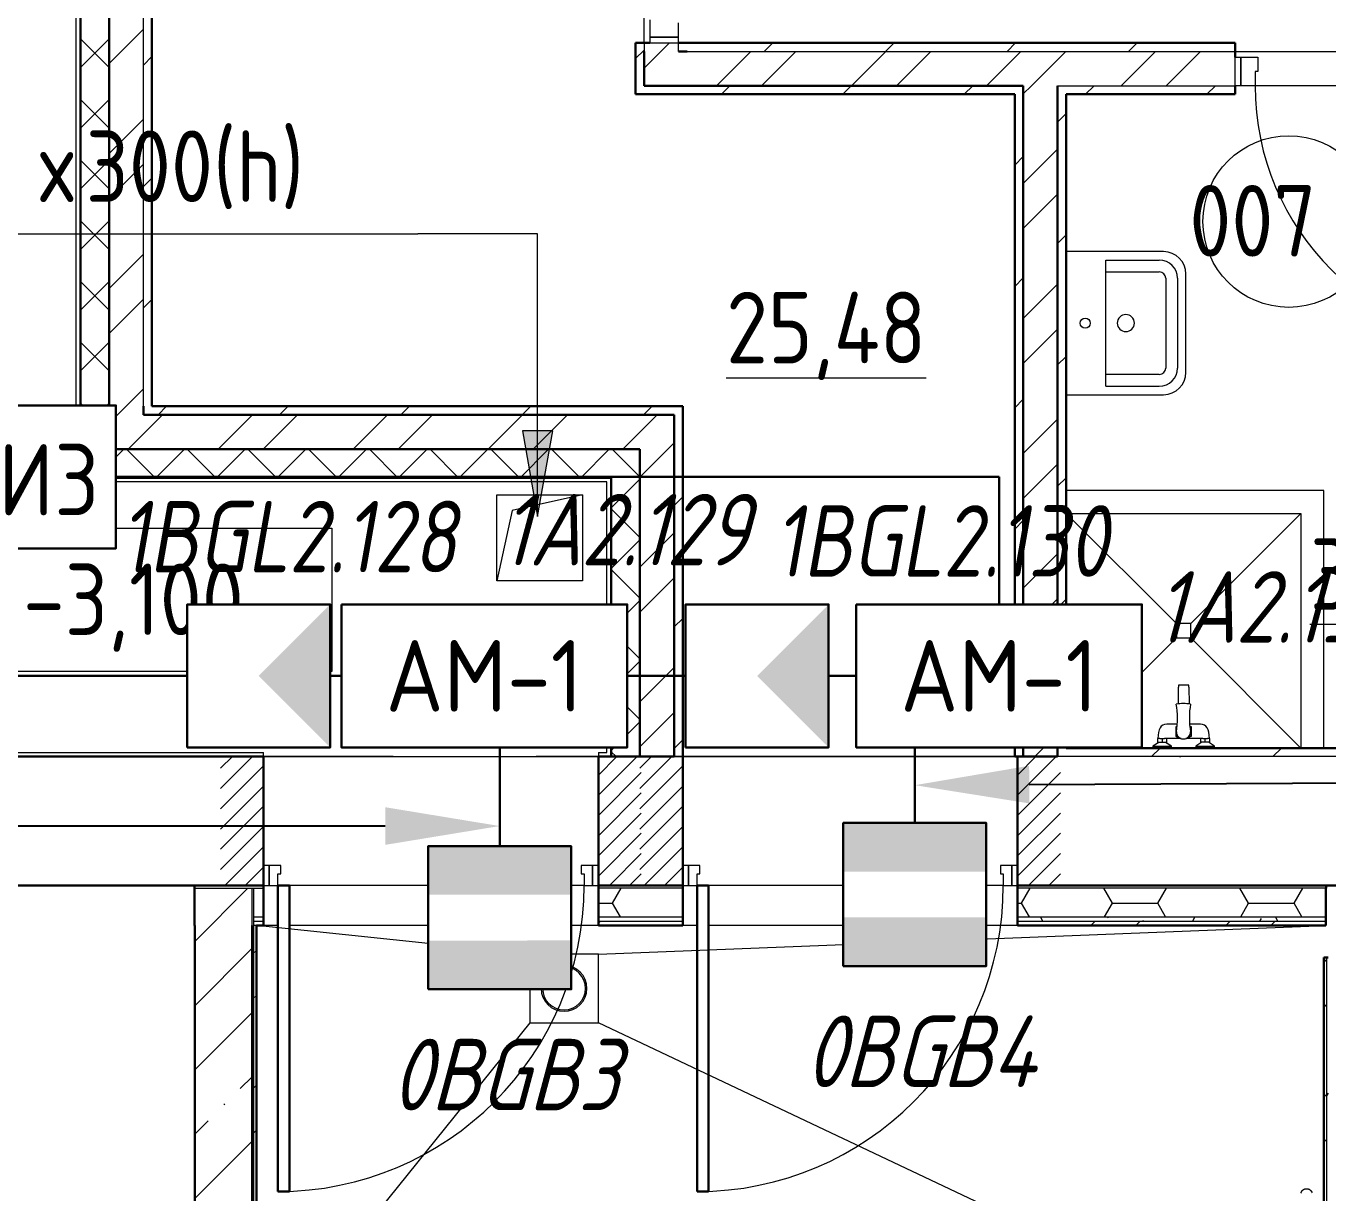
# Model space of a CAD drawing. Header units: millimetres. Extents: x -259793 to 1187961, y -549744 to 43070.
# Drawn here: x -185667 to -181117, y 13037 to 17116 of the extents above; entities that cross this region are included whole.
import ezdxf
from ezdxf import colors
from ezdxf.entities.mleader import LeaderData, LeaderLine
from ezdxf.enums import TextEntityAlignment as Align
from ezdxf.math import Vec2, Vec3

# ---------------------------------------------------------------- set-up
doc = ezdxf.new("R2010")
doc.units = ezdxf.units.MM
for name, pattern in [('ADSK_Линия сетки', [25, 20, -2.5, 0, -2.5]), ('ADSK_Сверху', [450, 300, -150]), ('ADSK_Штриховая_ш2 п1_5', [4.5, 3, -1.5]), ('штриховаяX2', [1.5, 1, -0.5])]:
    doc.linetypes.add(name, pattern=pattern)
for name, color, linetype, lineweight in [('RC-Выноски', 7, 'Continuous', 0), ('RC-Извещатели_охранные', 5, 'Continuous', 30), ('RC-Линии_связи-Адресные', 5, 'Continuous', 30), ('RC-Прочее_оборудование', 5, 'Continuous', 30), ('Аннотация', 7, 'Continuous', 18), ('Двери', 252, 'Continuous', 9), ('Линии', 7, 'Continuous', 9), ('лс', 5, 'Continuous', 30), ('Марки помещений', 252, 'Continuous', 20), ('Обобщенные модели', 252, 'Continuous', 18), ('Ограждение', 252, 'Continuous', 9), ('Оси', 252, 'Continuous', 9), ('Отметки', 7, 'Continuous', 9), ('Перекрытие', 252, 'Continuous', 18), ('Сантехника', 252, 'Continuous', 9), ('Стены внутренние', 7, 'Continuous', 18), ('Стены наружные', 7, 'Continuous', 18), ('Стены штриховка', 7, 'Continuous', 9)]:
    doc.layers.add(name, color=color, linetype=linetype, lineweight=lineweight)
doc.layers.add('RC-Позиционные_обозначения', color=7, linetype='Continuous')
doc.styles.add('GOST Common_2', font='', dxfattribs={"width": 0.9, "height": 250})
doc.styles.add('ISOCPEUR', font='isocpeur.ttf', dxfattribs={"width": 0.9, "height": 350})
doc.styles.add('RubezhCAD', font='', dxfattribs={"oblique": 10})
doc.styles.get("Standard").update_dxf_attribs({"font": ''})
doc.styles.get('GOST Common_2').set_extended_font_data('GOST type B')
doc.styles.get('RubezhCAD').set_extended_font_data('GOST type A')
doc.styles.get('Standard').set_extended_font_data('GOST type B')

# ---------------------------------------------------------------- blocks, each defined once
blk = doc.blocks.new('RC-UGO-IOM-02')
at = {"layer": 'RC-Извещатели_охранные'}
blk.add_point((0, 0), dxfattribs=at)
blk.add_attdef('PSTN', text='', height=2.5, dxfattribs=at).set_placement((0.977, 2.603), align=Align.BOTTOM_LEFT)
blk.add_wipeout([(2.5, -2.5), (2.5, 2.5), (-2.5, 2.5), (-2.5, -2.5)]).dxf.layer = 'RC-Извещатели_охранные'
blk.add_wipeout([(-2.5, -2.5), (-2.5, 2.5), (2.5, 2.5), (2.5, -2.5)]).dxf.layer = 'RC-Извещатели_охранные'
h = blk.add_hatch(color=256, dxfattribs=at)
h.dxf.hatch_style = 1
h.paths.add_polyline_path([(2.5, 0.8), (2.5, 2.506), (-2.5, 2.499), (-2.5, 0.8)])
h = blk.add_hatch(color=256, dxfattribs=at)
h.dxf.hatch_style = 1
h.paths.add_polyline_path([(2.5, -2.5), (2.5, -0.794), (-2.5, -0.801), (-2.5, -2.5)])
blk.add_lwpolyline([(-2.5, -2.5), (2.5, -2.5), (2.5, 2.5), (-2.5, 2.5)], close=True, dxfattribs=at)
blk = doc.blocks.new('RC-UGO-AM-01')
at = {"layer": 'RC-Прочее_оборудование'}
blk.add_point((0, 0), dxfattribs=at)
blk.add_attdef('PSTN', text='', height=2.5, dxfattribs=at).set_placement((2.323, 2.403), align=Align.BOTTOM_LEFT)
blk.add_wipeout([(4.993, 2.499), (4.993, -2.499), (-4.993, -2.499), (-4.987, 2.499)]).dxf.layer = 'RC-Прочее_оборудование'
blk.add_wipeout([(-4.993, -2.499), (-4.993, 2.499), (4.993, 2.499), (4.993, -2.499)]).dxf.layer = 'RC-Прочее_оборудование'
blk.add_lwpolyline([(-4.993, 2.499), (4.993, 2.499), (4.993, -2.499), (-4.993, -2.499), (-4.993, 2.499)], close=True, dxfattribs=at)
blk.add_lwpolyline([(-4.993, 2.499), (-4.987, 2.499)], dxfattribs=at)
blk.add_lwpolyline([(-4.993, 2.499), (-4.987, 2.499)], dxfattribs=at)
at = {"layer": 'RC-Прочее_оборудование', "ltscale": 100, "style": 'ISOCPEUR', "width": 0.9}
blk.add_text('АМ-1', height=2.5, dxfattribs=at).set_placement((0, 0), align=Align.MIDDLE)
blk = doc.blocks.new('RC-UGO-IOPPA-01')
at = {"layer": 'RC-Извещатели_охранные'}
blk.add_attdef('PSTN', text='', height=2.5, dxfattribs=at).set_placement((0.977, 2.603), align=Align.BOTTOM_LEFT)
blk.add_wipeout([(2.5, -2.5), (2.5, 2.5), (-2.5, 2.5), (-2.5, -2.5)]).dxf.layer = 'RC-Извещатели_охранные'
blk.add_wipeout([(-2.5, -2.5), (-2.5, 2.5), (2.5, 2.5), (2.5, -2.5)]).dxf.layer = 'RC-Извещатели_охранные'
h = blk.add_hatch(color=256, dxfattribs=at)
h.dxf.hatch_style = 1
h.paths.add_polyline_path([(2.5, -2.5), (2.5, 2.5), (0, 0)])
blk.add_lwpolyline([(-2.5, -2.5), (2.5, -2.5), (2.5, 2.5), (-2.5, 2.5)], close=True, dxfattribs=at)
blk = doc.blocks.new('RC-UGO-IZ-01')
at = {"layer": 'RC-Прочее_оборудование'}
blk.add_point((2.5, 0), dxfattribs=at)
blk.add_attdef('PSTN', text='', height=2.5, dxfattribs=at).set_placement((5.664, 2.581), align=Align.BOTTOM_CENTER)
blk.add_wipeout([(2.493, -2.499), (-2.493, -2.499), (-2.493, 2.499), (2.493, 2.499)]).dxf.layer = 'RC-Прочее_оборудование'
blk.add_wipeout([(-2.493, -2.499), (-2.493, 2.499), (2.493, 2.499), (2.493, -2.499)]).dxf.layer = 'RC-Прочее_оборудование'
blk.add_lwpolyline([(-2.493, 2.499), (2.493, 2.499), (2.493, -2.499), (-2.493, -2.499), (-2.493, 2.499)], close=True, dxfattribs=at)
blk.add_lwpolyline([(-2.493, 2.499), (-2.487, 2.499)], dxfattribs=at)
blk.add_lwpolyline([(-2.493, 2.499), (-2.487, 2.499)], dxfattribs=at)
at = {"layer": 'RC-Прочее_оборудование', "ltscale": 100, "style": 'ISOCPEUR', "width": 0.9}
blk.add_text('ИЗ', height=2.5, dxfattribs=at).set_placement((0.145, -0.085), align=Align.MIDDLE)
blk = doc.blocks.new('подвал')
at = {"layer": 'Аннотация', "lineweight": 20, "true_color": 0x636466}
blk.add_hatch(color=251, dxfattribs=at).paths.add_polyline_path([(-183879.6, 15401.1), (-183826.7, 15701.1), (-183932.5, 15701.1)])
at = {"layer": 'Двери', "lineweight": 18, "true_color": 0x636466}
h = blk.add_hatch(dxfattribs=at)
h.set_pattern_fill('FP_1', color=251, angle=180, style=0, pattern_type=2)
h.set_pattern_definition([(225, (-184251.95, 14336.906), (35.3553, -35.3553), [])])
h.paths.add_polyline_path([(-183517, 14111.9), (-183517, 14561.9), (-183667, 14561.9), (-183667, 14111.9)])
h.paths.add_polyline_path([(-184987, 14111.9), (-184837, 14111.9), (-184837, 14561.9), (-184987, 14561.9)])
h = blk.add_hatch(dxfattribs=at)
h.set_pattern_fill('FP_1', color=251, angle=180, style=0, pattern_type=2)
h.set_pattern_definition([(225, (-182786.95, 14336.906), (35.3553, -35.3553), [])])
h.paths.add_polyline_path([(-182052, 14111.9), (-182052, 14561.9), (-182202, 14561.9), (-182202, 14111.9), (-182065.7, 14111.9)])
h.paths.add_polyline_path([(-183522, 14111.9), (-183372, 14111.9), (-183372, 14561.9), (-183522, 14561.9)])
at = {"color": 251, "lineweight": 18, "true_color": 0x636466}
for p, q in [((-184022, 15176.9), (-184022, 15476.9)), ((-184022, 15476.9), (-183722, 15476.9)), ((-183722, 15476.9), (-183968, 15422.3)), ((-183722, 15476.9), (-183722, 15176.9)), ((-183968, 15422.3), (-184022, 15176.9)), ((-183722, 15176.9), (-184022, 15176.9))]:
    blk.add_line(p, q, dxfattribs=at)
at = {"layer": 'Аннотация', "color": 251, "lineweight": 20, "true_color": 0x636466}
for p, q in [((-188298.4, 16388.8), (-184298.4, 16388.8)), ((-183879.6, 16388.8), (-184298.4, 16388.8)), ((-183879.6, 15401.1), (-183879.6, 16388.8)), ((-183826.7, 15701.1), (-183932.5, 15701.1)), ((-183932.5, 15701.1), (-183879.6, 15401.1)), ((-183879.6, 15401.1), (-183826.7, 15701.1)), ((-185898, 15360), (-184598, 15360)), ((-184598, 15360), (-184598, 14860)), ((-184598, 14860), (-185898, 14860))]:
    blk.add_line(p, q, dxfattribs=at)
at = {"layer": 'Двери', "color": 251, "true_color": 0x636466}
for p, q in [((-183487, 17136.9), (-183487, 17076.9)), ((-183387, 17076.9), (-183387, 17126.9)), ((-183487, 17076.9), (-183387, 17076.9)), ((-183487, 17076.9), (-183487, 17056.9)), ((-183387, 17076.9), (-183487, 17076.9)), ((-183387, 17056.9), (-183387, 17076.9)), ((-183487, 17056.9), (-183387, 17056.9)), ((-181442, 17006.9), (-181422, 17006.9)), ((-181442, 16906.9), (-181442, 17006.9)), ((-181422, 16906.9), (-181422, 17006.9)), ((-181422, 17006.9), (-181362, 17006.9)), ((-181422, 17006.9), (-181422, 16906.9)), ((-181362, 17006.9), (-181362, 16956.9)), ((-181372, 16956.9), (-181372, 16906.9)), ((-181362, 16956.9), (-181372, 16956.9)), ((-181422, 16906.9), (-181442, 16906.9)), ((-181372, 16906.9), (-181422, 16906.9)), ((-184817, 14181.9), (-184837, 14181.9)), ((-184837, 14181.9), (-184837, 14111.9)), ((-184817, 14181.9), (-184817, 14111.9)), ((-184777, 14181.9), (-184817, 14181.9)), ((-184817, 14111.9), (-184817, 14181.9)), ((-184787, 14111.9), (-184787, 14151.9)), ((-184787, 14151.9), (-184777, 14151.9)), ((-184777, 14151.9), (-184777, 14181.9)), ((-183687, 14181.9), (-183727, 14181.9)), ((-183727, 14181.9), (-183727, 14151.9)), ((-183727, 14151.9), (-183717, 14151.9)), ((-183717, 14151.9), (-183717, 14111.9)), ((-183687, 14111.9), (-183687, 14181.9)), ((-183687, 14181.9), (-183687, 14111.9)), ((-183667, 14181.9), (-183687, 14181.9)), ((-183667, 14111.9), (-183667, 14181.9)), ((-183352, 14181.9), (-183372, 14181.9)), ((-183372, 14181.9), (-183372, 14111.9)), ((-183352, 14181.9), (-183352, 14111.9)), ((-183312, 14181.9), (-183352, 14181.9)), ((-183352, 14111.9), (-183352, 14181.9)), ((-183322, 14111.9), (-183322, 14151.9)), ((-183322, 14151.9), (-183312, 14151.9)), ((-183312, 14151.9), (-183312, 14181.9)), ((-182222, 14181.9), (-182262, 14181.9)), ((-182262, 14181.9), (-182262, 14151.9)), ((-182262, 14151.9), (-182252, 14151.9)), ((-182252, 14151.9), (-182252, 14111.9)), ((-182222, 14111.9), (-182222, 14181.9)), ((-182222, 14181.9), (-182222, 14111.9)), ((-182202, 14181.9), (-182222, 14181.9)), ((-182202, 14111.9), (-182202, 14181.9)), ((-184837, 14111.9), (-184817, 14111.9)), ((-184817, 14111.9), (-184787, 14111.9)), ((-183717, 14111.9), (-183687, 14111.9)), ((-183687, 14111.9), (-183667, 14111.9)), ((-183372, 14111.9), (-183352, 14111.9)), ((-183352, 14111.9), (-183322, 14111.9)), ((-182252, 14111.9), (-182222, 14111.9)), ((-182222, 14111.9), (-182202, 14111.9))]:
    blk.add_line(p, q, dxfattribs=at)
at = {"layer": 'Двери', "color": 251, "linetype": 'ADSK_Штриховая_ш2 п1_5', "true_color": 0x636466}
for p, q in [((-184837, 14561.9), (-184987, 14561.9)), ((-184837, 14111.9), (-184837, 14561.9)), ((-183517, 14561.9), (-183667, 14561.9)), ((-183667, 14561.9), (-183667, 14111.9)), ((-183372, 14561.9), (-183522, 14561.9)), ((-183372, 14111.9), (-183372, 14561.9)), ((-182052, 14561.9), (-182202, 14561.9)), ((-182202, 14561.9), (-182202, 14111.9)), ((-184987, 14111.9), (-184837, 14111.9)), ((-183667, 14111.9), (-183517, 14111.9)), ((-183522, 14111.9), (-183372, 14111.9)), ((-182202, 14111.9), (-182052, 14111.9))]:
    blk.add_line(p, q, dxfattribs=at)
at = {"layer": 'Двери', "color": 251, "lineweight": 30, "true_color": 0x636466}
for p, q in [((-184747, 14111.9), (-184787, 14111.9)), ((-184787, 14111.9), (-184787, 13041.9)), ((-184747, 13041.9), (-184747, 14111.9)), ((-183282, 14111.9), (-183322, 14111.9)), ((-183322, 14111.9), (-183322, 13041.9)), ((-183282, 13041.9), (-183282, 14111.9)), ((-184787, 13041.9), (-184747, 13041.9)), ((-183322, 13041.9), (-183282, 13041.9))]:
    blk.add_line(p, q, dxfattribs=at)
at = {"layer": 'Двери', "color": 251, "true_color": 0x636466}
for centre, radius, start, end in [((-180462, 16906.9), 910, 180, 270), ((-184787, 14111.9), 1070, 270, 0), ((-183322, 14111.9), 1070, 270, 0)]:
    blk.add_arc(centre, radius, start, end, dxfattribs=at)
at = {"layer": 'Линии', "color": 251, "linetype": 'ADSK_Сверху', "ltscale": 100, "true_color": 0x636466}
for p, q in [((-183907, 13871.9), (-184862, 13971.9)), ((-183667, 13871.9), (-181124.5, 13971.9)), ((-183907, 13631.9), (-184862, 12446.9)), ((-181132, 12431.9), (-183667, 13631.9))]:
    blk.add_line(p, q, dxfattribs=at)
at = {"layer": 'Марки помещений', "color": 251, "true_color": 0x636466}
blk.add_circle((-181254.2, 16432.2), 300, dxfattribs=at)
at = {"layer": 'Обобщенные модели', "color": 251, "true_color": 0x636466}
for p, q in [((-181692, 16326.9), (-182032, 16326.9)), ((-181894, 16297.5), (-181706.8, 16297.5)), ((-181894, 15856.3), (-181894, 16297.5)), ((-181894, 16256.2), (-181706.8, 16256.2)), ((-181614, 16077), (-181614, 16248.9)), ((-181684.5, 16233.9), (-181684.5, 15919.9)), ((-181643.2, 16233.9), (-181643.2, 15919.9)), ((-181614, 15904.9), (-181614, 16077)), ((-181706.8, 15897.6), (-181894, 15897.6)), ((-181894, 15856.3), (-181706.8, 15856.3)), ((-182032, 15826.9), (-181692, 15826.9)), ((-181132, 15491.9), (-182032, 15491.9)), ((-181132, 14591.9), (-181132, 15491.9)), ((-182032, 15411.9), (-181212, 15411.9)), ((-181647, 15026.9), (-182032, 15411.9)), ((-181212, 15411.9), (-181597, 15026.9)), ((-181212, 15411.9), (-181212, 14591.9)), ((-181647, 15026.9), (-181647, 14976.9)), ((-181597, 15026.9), (-181647, 15026.9)), ((-181597, 14976.9), (-181597, 15026.9)), ((-182032, 14591.9), (-181647, 14976.9)), ((-181647, 14976.9), (-181597, 14976.9)), ((-181212, 14591.9), (-181597, 14976.9))]:
    blk.add_line(p, q, dxfattribs=at)
blk.add_circle((-181965.7, 16076.9), 17.5, dxfattribs=at)
for centre, radius, start, end in [((-181706.8, 16233.9), 63.6, 0, 90), ((-181692, 16248.9), 78, 0, 90), ((-181706.8, 16233.9), 22.3, 0, 90), ((-181823.8, 16077.3), 30, 90, 270), ((-181823.8, 16077.3), 30, 270, 90), ((-181706.8, 15919.9), 63.6, 270, 0), ((-181706.8, 15919.9), 22.3, 270, 0), ((-181692, 15904.9), 78, 270, 0)]:
    blk.add_arc(centre, radius, start, end, dxfattribs=at)
at = {"layer": 'Обобщенные модели', "color": 251, "lineweight": 9, "true_color": 0x636466}
for centre, radius, start, end in [((-181622, 14561.4), 186, 82.463, 97.8489), ((-181919.6, 14696.4), 276.6, 350.0387, 10.2731), ((-181325.2, 14698), 276.6, 170.0387, 190.2731), ((-181622.3, 14648.6), 24.9, 180.1559, 0.1559)]:
    blk.add_arc(centre, radius, start, end, dxfattribs=at)
for points in [[(-181647.2, 14648.5), (-181647.2, 14646.5), (-181646.9, 14644.6), (-181646.5, 14642.7)], [(-181598, 14642.8), (-181597.6, 14644.7), (-181597.4, 14646.7), (-181597.4, 14648.6)]]:
    blk.add_open_spline(points, degree=3, dxfattribs=at)
for points, knots in [([(-181645.8, 14640.6), (-181645.8, 14640.4), (-181645.5, 14639.7), (-181645.1, 14638.6), (-181644.7, 14637.8), (-181644.5, 14637.4)], [0.19772091, 0.19772091, 0.19772091, 0.19772091, 0.21428571, 0.25, 0.28571429, 0.28571429, 0.28571429, 0.28571429]), ([(-181643, 14634.8), (-181642.8, 14634.5), (-181642.4, 14633.9), (-181642, 14633.4), (-181641.8, 14633.1)], [0.36280917, 0.36280917, 0.36280917, 0.36280917, 0.39285714, 0.4175864, 0.4175864, 0.4175864, 0.4175864]), ([(-181639, 14630.1), (-181638.9, 14630.1), (-181638.5, 14629.7), (-181637.9, 14629.2), (-181637.2, 14628.6), (-181636.6, 14628.2), (-181636.1, 14627.9), (-181635.8, 14627.7)], [0.5266216, 0.5266216, 0.5266216, 0.5266216, 0.5357143, 0.5714286, 0.5892857, 0.6071429, 0.634202, 0.634202, 0.634202, 0.634202]), ([(-181633.2, 14626.2), (-181633, 14626.1), (-181632.6, 14625.9), (-181631.8, 14625.5), (-181630.9, 14625.2), (-181630.3, 14625), (-181630, 14624.9)], [0.71428571, 0.71428571, 0.71428571, 0.71428571, 0.73214286, 0.75, 0.78571429, 0.8032683, 0.8032683, 0.8032683, 0.8032683]), ([(-181628, 14624.3), (-181627.5, 14624.2), (-181626.6, 14624), (-181624.7, 14623.8), (-181623.2, 14623.7), (-181622.2, 14623.7)], [0.8571429, 0.8571429, 0.8571429, 0.8571429, 0.8928571, 0.9285714, 1, 1, 1, 1]), ([(-181622.2, 14623.7), (-181621.2, 14623.7), (-181619.7, 14623.8), (-181617.8, 14624.1), (-181616.9, 14624.3), (-181616.4, 14624.4)], [0, 0, 0, 0, 0.0714286, 0.1071429, 0.1428571, 0.1428571, 0.1428571, 0.1428571]), ([(-181614.4, 14625), (-181614.2, 14625), (-181613.5, 14625.3), (-181612.6, 14625.6), (-181611.8, 14626), (-181611.4, 14626.2), (-181611.2, 14626.3)], [0.1967317, 0.1967317, 0.1967317, 0.1967317, 0.21428571, 0.25, 0.26785714, 0.28571429, 0.28571429, 0.28571429, 0.28571429]), ([(-181608.6, 14627.8), (-181608.3, 14627.9), (-181607.8, 14628.3), (-181607.2, 14628.7), (-181606.7, 14629.1), (-181606.2, 14629.6), (-181605.8, 14629.9), (-181605.5, 14630.1), (-181605.4, 14630.2)], [0.365798, 0.365798, 0.365798, 0.365798, 0.3928571, 0.4107143, 0.4285714, 0.4464286, 0.4642857, 0.4733784, 0.4733784, 0.4733784, 0.4733784]), ([(-181602.9, 14632.9), (-181602.6, 14633.2), (-181602.1, 14633.9), (-181601.7, 14634.6), (-181601.4, 14634.9)], [0.57142857, 0.57142857, 0.57142857, 0.57142857, 0.60714286, 0.63719083, 0.63719083, 0.63719083, 0.63719083]), ([(-181600, 14637.5), (-181599.8, 14637.9), (-181599.4, 14638.8), (-181598.9, 14639.8), (-181598.7, 14640.5), (-181598.6, 14640.7)], [0.71428571, 0.71428571, 0.71428571, 0.71428571, 0.75, 0.78571429, 0.80227909, 0.80227909, 0.80227909, 0.80227909])]:
    blk.add_open_spline(points, degree=3, knots=knots, dxfattribs=at)
at = {"layer": 'Ограждение', "color": 251, "true_color": 0x636466, "flags": 128}
for points in [[(-181211.6, 13036.7), (-181211.4, 13037.4), (-181211.2, 13038.2), (-181210.9, 13039), (-181210.6, 13039.7), (-181210.3, 13040.4), (-181209.9, 13041.1), (-181209.5, 13041.8), (-181209.1, 13042.5), (-181208.7, 13043.2), (-181208.2, 13043.8), (-181207.7, 13044.5), (-181207.2, 13045.1), (-181206.7, 13045.7), (-181206.1, 13046.3), (-181205.5, 13046.8), (-181204.9, 13047.3), (-181204.3, 13047.8), (-181203.7, 13048.3), (-181203, 13048.7), (-181202.3, 13049.2), (-181201.6, 13049.5), (-181200.9, 13049.9), (-181200.2, 13050.2), (-181199.4, 13050.5), (-181198.7, 13050.8), (-181197.9, 13051.1), (-181197.2, 13051.3), (-181196.4, 13051.5), (-181195.6, 13051.6), (-181194.8, 13051.7), (-181194, 13051.8), (-181193.2, 13051.9), (-181192.4, 13051.9), (-181192.2, 13051.9)], [(-181192.2, 13051.9), (-181191.4, 13051.9), (-181190.6, 13051.8), (-181189.8, 13051.8), (-181189, 13051.7), (-181188.2, 13051.5), (-181187.4, 13051.3), (-181186.7, 13051.1), (-181185.9, 13050.9), (-181185.1, 13050.6), (-181184.4, 13050.3), (-181183.7, 13050), (-181183, 13049.6), (-181182.3, 13049.3), (-181181.6, 13048.9), (-181180.9, 13048.4), (-181180.2, 13047.9), (-181179.6, 13047.5), (-181179, 13046.9), (-181178.4, 13046.4), (-181177.8, 13045.8), (-181177.3, 13045.3), (-181176.8, 13044.6), (-181176.3, 13044), (-181175.8, 13043.4), (-181175.4, 13042.7), (-181174.9, 13042), (-181174.6, 13041.3), (-181174.2, 13040.6), (-181173.9, 13039.9), (-181173.5, 13039.2), (-181173.3, 13038.4), (-181173, 13037.6), (-181172.8, 13036.9)]]:
    blk.add_lwpolyline(points, dxfattribs=at)
at = {"layer": 'Оси', "color": 251, "linetype": 'ADSK_Линия сетки', "ltscale": 100, "true_color": 0x636466}
blk.add_line((-174384.1, 14561.9), (-244527.8, 14561.9), dxfattribs=at)
at = {"layer": 'Перекрытие', "color": 251, "true_color": 0x636466}
for p, q in [((-181442, 17026.9), (-180392, 17026.9)), ((-180512, 16906.9), (-181372, 16906.9)), ((-184837, 14561.9), (-183667, 14561.9)), ((-183372, 14561.9), (-182212, 14561.9)), ((-183907, 13871.9), (-183907, 13631.9)), ((-183667, 13871.9), (-183907, 13871.9)), ((-183667, 13631.9), (-183667, 13871.9)), ((-183907, 13631.9), (-183667, 13631.9))]:
    blk.add_line(p, q, dxfattribs=at)
at = {"layer": 'Сантехника', "color": 251, "true_color": 0x636466}
for p, q in [((-181603.1, 14812.2), (-181640.2, 14812.1)), ((-181640.2, 14812.1), (-181640.2, 14804.8)), ((-181640, 14746.2), (-181640.2, 14804.8)), ((-181603, 14804.9), (-181603.1, 14812.2)), ((-181603, 14804.9), (-181602.9, 14746.2)), ((-181644.9, 14675.3), (-181680.9, 14675.2)), ((-181648.3, 14632.6), (-181648.4, 14666.7)), ((-181648.4, 14666.7), (-181646.5, 14655.9)), ((-181562.5, 14675.5), (-181599.8, 14675.4)), ((-181595.9, 14666.8), (-181597.8, 14653.1)), ((-181595.9, 14666.8), (-181595.9, 14632.8)), ((-181708.7, 14611.9), (-181729.2, 14598.1)), ((-181711.7, 14611.8), (-181711.8, 14624.9)), ((-181696.7, 14611.9), (-181711.7, 14611.8)), ((-181704.6, 14624.9), (-181711.6, 14624.9)), ((-181704.6, 14624.9), (-181696.8, 14624.9)), ((-181696.8, 14624.9), (-181688.9, 14624.9)), ((-181696.8, 14624.9), (-181696.7, 14611.9)), ((-181681.7, 14611.9), (-181696.7, 14611.9)), ((-181639.7, 14625.1), (-181688.9, 14625)), ((-181664.1, 14598.3), (-181684.7, 14611.9)), ((-181681.8, 14624.9), (-181681.7, 14611.9)), ((-181646.4, 14642.9), (-181648.3, 14632.6)), ((-181639.7, 14625.1), (-181639.7, 14629.4)), ((-181630.1, 14625.1), (-181639.7, 14625.1)), ((-181602.6, 14625.2), (-181614.3, 14625.1)), ((-181602.6, 14630.5), (-181602.6, 14625.2)), ((-181554.6, 14625.3), (-181602.6, 14625.2)), ((-181595.9, 14632.8), (-181597.8, 14645.5)), ((-181558.7, 14612.3), (-181579.2, 14598.6)), ((-181561.7, 14612.3), (-181561.8, 14625.3)), ((-181546.7, 14612.3), (-181561.7, 14612.3)), ((-181554.6, 14625.3), (-181546.8, 14625.3)), ((-181546.8, 14625.3), (-181538.9, 14625.3)), ((-181546.7, 14612.3), (-181546.8, 14625.3)), ((-181531.7, 14612.4), (-181546.7, 14612.3)), ((-181531.6, 14625.4), (-181538.9, 14625.4)), ((-181514.2, 14598.8), (-181534.7, 14612.3)), ((-181531.8, 14625.4), (-181531.7, 14612.4)), ((-181729.2, 14598.1), (-181664.1, 14598.3)), ((-181729.2, 14598.1), (-181729.2, 14591.9)), ((-181664.1, 14592), (-181696.7, 14591.9)), ((-181664.1, 14592), (-181664.1, 14598.3)), ((-181579.2, 14598.6), (-181514.2, 14598.8)), ((-181579.2, 14598.6), (-181579.2, 14592.2)), ((-181514.2, 14592.4), (-181579.2, 14592.2)), ((-181514.2, 14592.4), (-181514.2, 14598.8)), ((-183667, 13871.9), (-183907, 13871.9)), ((-183907, 13871.9), (-183907, 13631.9)), ((-183667, 13631.9), (-183667, 13871.9)), ((-183907, 13631.9), (-183667, 13631.9))]:
    blk.add_line(p, q, dxfattribs=at)
for radius, start, end in [(80, 90, 270), (80, 270, 90), (75, 90, 270), (75, 109.9712, 115.0288), (75, 270, 90), (75, 64.9712, 70.0288), (75, 154.9712, 160.0288), (75, 19.9712, 25.0288), (75, 199.9712, 205.0288), (75, 334.9712, 340.0288), (75, 244.9712, 250.0288), (75, 289.9712, 295.0288)]:
    blk.add_arc((-183787, 13751.9), radius, start, end, dxfattribs=at)
for points in [[(-181680.9, 14675.2), (-181701.5, 14675.1), (-181711.7, 14658.4), (-181711.6, 14624.9)], [(-181648.4, 14666.7), (-181647.5, 14667.3), (-181646.5, 14667.9), (-181645.5, 14668.4)], [(-181599.2, 14668.7), (-181598.1, 14668.1), (-181597, 14667.5), (-181595.9, 14666.8)], [(-181531.6, 14625.4), (-181531.6, 14658.9), (-181542, 14675.6), (-181562.5, 14675.5)], [(-181639.7, 14628.4), (-181641.2, 14629), (-181644.2, 14630.3), (-181647, 14631.8), (-181648.3, 14632.6)], [(-181636, 14627.8), (-181637.3, 14628.3), (-181638.5, 14628.8), (-181639.7, 14629.4)], [(-181602.6, 14630.5), (-181604.7, 14629.2), (-181606.9, 14628.2), (-181609.2, 14627.4)], [(-181595.9, 14632.8), (-181596.9, 14632.1), (-181599.1, 14630.8), (-181601.4, 14629.7), (-181602.6, 14629.2)]]:
    blk.add_open_spline(points, degree=3, dxfattribs=at)
at = {"layer": 'Стены внутренние', "color": 251, "lineweight": 30, "true_color": 0x636466}
for p, q in [((-185477, 18751.9), (-185477, 15536.9)), ((-185477, 15536.9), (-183622, 15536.9)), ((-183622, 15536.9), (-183622, 14561.9)), ((-183622, 14561.9), (-183522, 14561.9))]:
    blk.add_line(p, q, dxfattribs=at)
at = {"layer": 'Стены внутренние', "color": 251, "linetype": 'Continuous', "lineweight": 9, "true_color": 0x636466}
for p, q in [((-185477, 16970.7), (-185377, 17070.7)), ((-185377, 16970.7), (-185477, 17070.7)), ((-185477, 16758.6), (-185377, 16858.6)), ((-185377, 16758.6), (-185477, 16858.6)), ((-185477, 16546.5), (-185377, 16646.5)), ((-185377, 16546.5), (-185477, 16646.5)), ((-185477, 16334.3), (-185377, 16434.3)), ((-185377, 16334.3), (-185477, 16434.3)), ((-185477, 16122.2), (-185377, 16222.2)), ((-185377, 16122.2), (-185477, 16222.2)), ((-185477, 15910.1), (-185377, 16010.1)), ((-185377, 15910.1), (-185477, 16010.1)), ((-185477, 15697.9), (-185377, 15797.9)), ((-185377, 15697.9), (-185477, 15797.9)), ((-185425.9, 15536.9), (-185325.9, 15636.9)), ((-185215.9, 15536.9), (-185315.9, 15636.9)), ((-185213.7, 15536.9), (-185113.7, 15636.9)), ((-185003.8, 15536.9), (-185103.8, 15636.9)), ((-185001.6, 15536.9), (-184901.6, 15636.9)), ((-184791.7, 15536.9), (-184891.7, 15636.9)), ((-184789.5, 15536.9), (-184689.5, 15636.9)), ((-184579.5, 15536.9), (-184679.5, 15636.9)), ((-184577.3, 15536.9), (-184477.3, 15636.9)), ((-184367.4, 15536.9), (-184467.4, 15636.9)), ((-184365.2, 15536.9), (-184265.2, 15636.9)), ((-184155.3, 15536.9), (-184255.3, 15636.9)), ((-184153.1, 15536.9), (-184053.1, 15636.9)), ((-183943.1, 15536.9), (-184043.1, 15636.9)), ((-183940.9, 15536.9), (-183840.9, 15636.9)), ((-183731, 15536.9), (-183831, 15636.9)), ((-183728.8, 15536.9), (-183628.8, 15636.9)), ((-183522, 15540), (-183618.9, 15636.9)), ((-185428.1, 15536.9), (-185477, 15585.8)), ((-183622, 15431.6), (-183522, 15531.6)), ((-183522, 15327.9), (-183622, 15427.9)), ((-183622, 15219.5), (-183522, 15319.5)), ((-183522, 15115.7), (-183622, 15215.7)), ((-183622, 15007.4), (-183522, 15107.4)), ((-183522, 14903.6), (-183622, 15003.6)), ((-183622, 14795.2), (-183522, 14895.2)), ((-183522, 14691.5), (-183622, 14791.5)), ((-183622, 14583.1), (-183522, 14683.1)), ((-183604.5, 14561.9), (-183622, 14579.3))]:
    blk.add_line(p, q, dxfattribs=at)
at = {"layer": 'Стены наружные', "color": 251, "lineweight": 30, "true_color": 0x636466}
for p, q in [((-185227, 15786.9), (-185227, 20491.9)), ((-185377, 20086.9), (-185377, 15636.9)), ((-183537, 17056.9), (-183537, 16876.9)), ((-183487, 17056.9), (-183537, 17056.9)), ((-183507, 17026.9), (-183507, 16906.9)), ((-181442, 17056.9), (-183387, 17056.9)), ((-183387, 17026.9), (-183357, 17026.9)), ((-181442, 17006.9), (-181442, 17056.9)), ((-183507, 16906.9), (-182182, 16906.9)), ((-182182, 16906.9), (-182182, 14561.9)), ((-182062, 14561.9), (-182062, 16906.9)), ((-181442, 16876.9), (-181442, 16906.9)), ((-183537, 16876.9), (-182212, 16876.9)), ((-182212, 16876.9), (-182212, 14561.9)), ((-182032, 16876.9), (-181442, 16876.9)), ((-182032, 14591.9), (-182032, 16876.9)), ((-185257, 15756.9), (-185257, 15786.9)), ((-183402, 15756.9), (-185257, 15756.9)), ((-183372, 15786.9), (-185227, 15786.9)), ((-183402, 14561.9), (-183402, 15756.9)), ((-183372, 13971.9), (-183372, 15786.9)), ((-185377, 15636.9), (-183522, 15636.9)), ((-183522, 15636.9), (-183522, 14561.9)), ((-184837, 14561.9), (-200827, 14561.9)), ((-184837, 13971.9), (-184837, 14561.9)), ((-183622, 14561.9), (-183667, 14561.9)), ((-183667, 14561.9), (-183667, 13971.9)), ((-183402, 14561.9), (-183522, 14561.9)), ((-182212, 14561.9), (-182062, 14561.9)), ((-182202, 14561.9), (-182202, 13971.9)), ((-181072, 14591.9), (-182032, 14591.9)), ((-184837, 14111.9), (-200767, 14111.9)), ((-185078, 14111.9), (-185078, 13971.9)), ((-183667, 14111.9), (-183372, 14111.9)), ((-176917, 14111.9), (-182202, 14111.9)), ((-181123.5, 14101.9), (-181123.5, 14111.9)), ((-181124.5, 13971.9), (-181124.5, 14101.9)), ((-181124.5, 14101.9), (-181123.5, 14101.9)), ((-185078, 13971.9), (-185077, 13971.9)), ((-185077, 13971.9), (-185077, 12231.9)), ((-184877, 12431.9), (-184877, 13971.9)), ((-184862, 13971.9), (-184837, 13971.9)), ((-184862, 12446.9), (-184862, 13971.9)), ((-183667, 13971.9), (-183372, 13971.9)), ((-182202, 13971.9), (-181124.5, 13971.9)), ((-181117, 13859.9), (-181132, 13859.9)), ((-181132, 13859.9), (-181132, 11663.7))]:
    blk.add_line(p, q, dxfattribs=at)
at = {"layer": 'Стены наружные', "color": 251, "true_color": 0x636466}
for p, q in [((-185492, 15521.9), (-185492, 18736.9)), ((-183507, 17056.9), (-183507, 18106.9)), ((-183637, 15521.9), (-185492, 15521.9)), ((-183637, 14576.9), (-183637, 15521.9)), ((-186662, 14576.9), (-184837, 14576.9)), ((-184837, 14561.9), (-184837, 14576.9)), ((-184837, 14561.9), (-183667, 14561.9)), ((-183667, 14576.9), (-183637, 14576.9)), ((-183667, 14576.9), (-183667, 14561.9)), ((-183402, 14561.9), (-183372, 14561.9)), ((-181042, 14561.9), (-182062, 14561.9)), ((-183717, 14111.9), (-184787, 14111.9)), ((-182252, 14111.9), (-183322, 14111.9)), ((-185078, 14101.9), (-184877, 14101.9)), ((-184787, 13971.9), (-184837, 13971.9)), ((-183667, 13971.9), (-184747, 13971.9)), ((-183322, 13971.9), (-183372, 13971.9)), ((-182202, 13971.9), (-183282, 13971.9))]:
    blk.add_line(p, q, dxfattribs=at)
at = {"layer": 'Стены наружные', "color": 251, "linetype": 'Continuous', "lineweight": 9, "true_color": 0x636466}
for p, q in [((-185377, 16984.1), (-185257, 17104.1)), ((-183537, 17001.5), (-183507, 17031.5)), ((-183507, 16968.3), (-183448.3, 17026.9)), ((-183448.3, 17026.9), (-183418.3, 17056.9)), ((-183254, 16906.9), (-183134, 17026.9)), ((-183096.8, 16906.9), (-182976.8, 17026.9)), ((-183087.3, 17026.9), (-183057.3, 17056.9)), ((-182782.5, 16906.9), (-182662.5, 17026.9)), ((-182663.1, 17026.9), (-182633.1, 17056.9)), ((-182625.4, 16906.9), (-182505.4, 17026.9)), ((-182311.1, 16906.9), (-182191.1, 17026.9)), ((-182238.8, 17026.9), (-182208.8, 17056.9)), ((-182153.9, 16906.9), (-182033.9, 17026.9)), ((-181839.6, 16906.9), (-181719.6, 17026.9)), ((-181814.5, 17026.9), (-181784.5, 17056.9)), ((-181682.5, 16906.9), (-181562.5, 17026.9)), ((-185257, 16978.6), (-185227, 17008.6)), ((-183237.3, 16876.9), (-183207.3, 16906.9)), ((-182813.1, 16876.9), (-182783.1, 16906.9)), ((-182388.8, 16876.9), (-182358.8, 16906.9)), ((-182182, 16878.9), (-182153.9, 16906.9)), ((-181964.5, 16876.9), (-181934.5, 16906.9)), ((-181540.3, 16876.9), (-181510.3, 16906.9)), ((-185377, 16669.8), (-185257, 16789.8)), ((-182062, 16779.5), (-182032, 16809.5)), ((-182212, 16629.5), (-182182, 16659.5)), ((-182182, 16564.6), (-182062, 16684.6)), ((-185377, 16512.7), (-185257, 16632.7)), ((-185257, 16554.3), (-185227, 16584.3)), ((-182182, 16407.4), (-182062, 16527.4)), ((-182062, 16355.2), (-182032, 16385.2)), ((-185377, 16198.3), (-185257, 16318.3)), ((-182212, 16205.2), (-182182, 16235.2)), ((-182182, 16093.1), (-182062, 16213.1)), ((-185377, 16041.2), (-185257, 16161.2)), ((-185257, 16130.1), (-185227, 16160.1)), ((-182182, 15935.9), (-182062, 16055.9)), ((-182062, 15931), (-182032, 15961)), ((-185377, 15726.9), (-185257, 15846.9)), ((-182212, 15781), (-182182, 15811)), ((-185257, 15689.7), (-185189.8, 15756.9)), ((-185205.9, 15756.9), (-185175.9, 15786.9)), ((-184995.5, 15636.9), (-184875.5, 15756.9)), ((-184838.3, 15636.9), (-184718.3, 15756.9)), ((-184781.6, 15756.9), (-184751.6, 15786.9)), ((-184524, 15636.9), (-184404, 15756.9)), ((-184366.8, 15636.9), (-184246.8, 15756.9)), ((-184357.3, 15756.9), (-184327.3, 15786.9)), ((-184052.5, 15636.9), (-183932.5, 15756.9)), ((-183933.1, 15756.9), (-183903.1, 15786.9)), ((-183895.4, 15636.9), (-183775.4, 15756.9)), ((-183581.1, 15636.9), (-183461.1, 15756.9)), ((-183508.8, 15756.9), (-183478.8, 15786.9)), ((-182182, 15621.6), (-182062, 15741.6)), ((-185309.8, 15636.9), (-185257, 15689.7)), ((-183423.9, 15636.9), (-183402, 15658.9)), ((-183522, 15538.9), (-183423.9, 15636.9)), ((-182182, 15464.5), (-182062, 15584.5)), ((-182062, 15506.7), (-182032, 15536.7)), ((-183402, 15439.5), (-183372, 15469.5)), ((-182212, 15356.7), (-182182, 15386.7)), ((-183522, 15224.6), (-183402, 15344.6)), ((-182182, 15150.2), (-182062, 15270.2)), ((-183522, 15067.4), (-183402, 15187.4)), ((-182182, 14993), (-182062, 15113)), ((-182062, 15082.4), (-182032, 15112.4)), ((-183402, 15015.2), (-183372, 15045.2)), ((-182212, 14932.4), (-182182, 14962.4)), ((-183522, 14753.1), (-183402, 14873.1)), ((-182182, 14678.7), (-182062, 14798.7)), ((-183522, 14595.9), (-183402, 14715.9)), ((-182062, 14658.2), (-182032, 14688.2)), ((-183401, 14591.9), (-183372, 14621)), ((-182141.6, 14561.9), (-182062, 14641.6)), ((-183402, 14591), (-183401, 14591.9)), ((-181734, 14561.9), (-181704, 14591.9)), ((-181309.7, 14561.9), (-181279.7, 14591.9)), ((-185077.8, 13915.6), (-184891.6, 14101.9)), ((-183617.2, 14049.6), (-183587, 14101.9)), ((-182188.4, 14049.6), (-182158.3, 14101.9)), ((-181870.9, 14049.7), (-181901, 14101.9)), ((-181712.2, 14049.6), (-181682, 14101.9)), ((-181394.6, 14049.7), (-181424.8, 14101.9)), ((-181235.9, 14049.6), (-181205.7, 14101.9)), ((-183667, 14049.7), (-183617.2, 14049.7)), ((-183589.6, 14001.9), (-183617.1, 14049.7)), ((-182202, 14049.7), (-182188.5, 14049.7)), ((-182160.8, 14001.9), (-182188.4, 14049.7)), ((-181898.5, 14001.9), (-181870.9, 14049.6)), ((-181871, 14049.7), (-181712.2, 14049.7)), ((-181870.9, 14049.6), (-181870.9, 14049.6)), ((-181870.9, 14049.6), (-181870.9, 14049.6)), ((-181684.6, 14001.9), (-181712.1, 14049.7)), ((-181422.2, 14001.9), (-181394.7, 14049.6)), ((-181394.7, 14049.7), (-181236, 14049.7)), ((-181394.7, 14049.6), (-181394.7, 14049.6)), ((-181394.7, 14049.6), (-181394.7, 14049.6)), ((-181208.3, 14001.9), (-181235.9, 14049.7)), ((-183667, 13979.5), (-183659.5, 13986.9)), ((-183459.2, 14001.9), (-183459.4, 14001.5)), ((-182113.7, 13986.9), (-182122.3, 14001.9)), ((-181945.8, 13971.9), (-181930.8, 13986.9)), ((-181884.9, 13997.1), (-181887.7, 14001.9)), ((-181788.7, 13971.9), (-181773.7, 13986.9)), ((-181761.7, 13986.9), (-181762.9, 13988.9)), ((-181582.1, 14001.9), (-181590.8, 13986.9)), ((-181474.4, 13971.9), (-181459.4, 13986.9)), ((-181350.9, 13996), (-181356.1, 13986.9)), ((-181317.2, 13971.9), (-181302.2, 13986.9)), ((-181292.6, 13987.1), (-181301.1, 14001.9)), ((-185077.7, 13691.3), (-184877, 13892)), ((-184872, 13874.6), (-184862, 13884.6)), ((-181132, 13842.9), (-181122, 13852.9)), ((-184872, 13717.4), (-184862, 13727.4)), ((-181132, 13685.7), (-181122, 13695.7)), ((-185077.6, 13466.9), (-184877, 13667.5)), ((-184918.3, 13401.7), (-184877, 13443)), ((-184872, 13403.1), (-184862, 13413.1)), ((-181132, 13371.4), (-181122, 13381.4)), ((-181117, 13385.2), (-181122, 13376.5)), ((-184974.4, 13345.5), (-184972, 13347.9)), ((-185077.4, 13242.5), (-185030.5, 13289.4)), ((-184872, 13245.9), (-184862, 13255.9)), ((-185077.3, 13018.1), (-184877, 13218.5)), ((-181132, 13214.2), (-181122, 13224.2))]:
    blk.add_line(p, q, dxfattribs=at)
at = {"layer": 'Стены штриховка', "color": 251, "true_color": 0x636466}
for p, q in [((-185257, 15786.9), (-185257, 20491.9)), ((-183507, 17056.9), (-183507, 17026.9)), ((-183387, 17026.9), (-183387, 17056.9)), ((-183357, 17026.9), (-181442, 17026.9)), ((-182062, 16906.9), (-181442, 16906.9)), ((-184877, 13971.9), (-184877, 14101.9)), ((-184877, 14101.9), (-184837, 14101.9)), ((-184872, 14101.9), (-184872, 12436.9)), ((-183372, 14101.9), (-183667, 14101.9)), ((-181124.5, 14101.9), (-182202, 14101.9)), ((-184872, 14001.9), (-184837, 14001.9)), ((-184872, 13986.9), (-184837, 13986.9)), ((-184862, 13971.9), (-184872, 13971.9)), ((-183667, 14001.9), (-183372, 14001.9)), ((-183667, 13986.9), (-183372, 13986.9)), ((-182202, 14001.9), (-181124.5, 14001.9)), ((-182202, 13986.9), (-181124.5, 13986.9)), ((-181122, 13859.9), (-181122, 11663.7))]:
    blk.add_line(p, q, dxfattribs=at)
at = {"layer": 'Аннотация', "color": 251, "true_color": 0x636466, "style": 'GOST Common_2', "width": 0.9}
for s, p in [('300(h)', (-185458.7, 16500.4)), ('х', (-185619.4, 16500.4))]:
    blk.add_text(s, height=250, dxfattribs=at).set_placement(p)
at = {"layer": 'Марки помещений', "color": 251, "true_color": 0x636466, "style": 'GOST Common_2', "width": 0.9}
for s, p in [('007', (-181602, 16309.9)), ('%%U25,48', (-183220.7, 15936.5)), ('%%U3,59', (-181180.7, 15074.6))]:
    blk.add_text(s, height=250, dxfattribs=at).set_placement(p)
at = {"layer": 'Отметки', "color": 251, "true_color": 0x636466, "style": 'GOST Common_2', "width": 0.9}
blk.add_text('-3,100', height=250, dxfattribs=at).set_placement((-185677.8, 14986.7))

msp = doc.modelspace()

# ---------------------------------------------------------------- linework, layer by layer
at = {"layer": 'RC-Линии_связи-Адресные'}
msp.add_line((-185976.67718, 14844.19045), (-185103.83614, 14844.19045), dxfattribs=at)

# ---------------------------------------------------------------- block references
msp.add_blockref('подвал', (0, 0))

# ---------------------------------------------------------------- next in the draw order: block references
at = {"layer": 'RC-Извещатели_охранные', "color": 1, "ltscale": 0.01}
ref = msp.add_blockref('RC-UGO-IOM-02', (-182561.27183, 14080.03835), dxfattribs=dict(at, xscale=100, yscale=100, zscale=100))
ref.add_attrib('PSTN', '0BGB4', dxfattribs={"layer": 'RC-Позиционные_обозначения', "height": 250, "style": 'RubezhCAD', "oblique": 15}).set_placement((-182543.54696, 13331.90571), align=Align.BOTTOM_CENTER)
ref = msp.add_blockref('RC-UGO-IOM-02', (-184011.85476, 13998.92601), dxfattribs=dict(at, xscale=100, yscale=100, zscale=100))
ref.add_attrib('PSTN', '0BGB3', dxfattribs={"layer": 'RC-Позиционные_обозначения', "height": 250, "style": 'RubezhCAD', "oblique": 15}).set_placement((-183994.12989, 13250.79338), align=Align.BOTTOM_CENTER)
at = {"layer": 'RC-Прочее_оборудование', "color": 1, "ltscale": 0.01}
ref = msp.add_blockref('RC-UGO-IZ-01', (-185602.4684, 15539.39154), dxfattribs=dict(at, xscale=100, yscale=100, zscale=100))
ref.add_attrib('PSTN', '1A2.132', (-186872.55597, 15610.35014), dxfattribs={"layer": 'RC-Позиционные_обозначения', "height": 250, "style": 'RubezhCAD', "oblique": 15})
ref = msp.add_blockref('RC-UGO-AM-01', (-184065.51728, 14844.19045), dxfattribs=dict(at, xscale=100, yscale=100, zscale=100))
ref.add_attrib('PSTN', '1A2.129', (-184010.18562, 15230.37894), dxfattribs={"layer": 'RC-Позиционные_обозначения', "height": 250, "style": 'RubezhCAD', "oblique": 15})
ref = msp.add_blockref('RC-UGO-AM-01', (-182266.62481, 14844.19045), dxfattribs=dict(at, xscale=100, yscale=100, zscale=100))
ref.add_attrib('PSTN', '1A2.131', (-181722.60004, 14960.1759), dxfattribs={"layer": 'RC-Позиционные_обозначения', "height": 250, "style": 'RubezhCAD', "oblique": 15})

# ---------------------------------------------------------------- next in the draw order: linework, layer by layer
at = {"layer": 'RC-Линии_связи-Адресные'}
for p, q in [((-182266.33487, 15539.39154), (-185353.18326, 15539.39154)), ((-182266.33487, 15094.12296), (-182266.33487, 15539.39154)), ((-183362.24043, 14844.19045), (-183566.23213, 14844.19045)), ((-182862.24043, 14844.19045), (-182765.90996, 14844.19045))]:
    msp.add_line(p, q, dxfattribs=at)
at = {"layer": 'лс'}
msp.add_lwpolyline([(-184603.83614, 14844.19045), (-184564.80243, 14844.19045)], dxfattribs=at)
at = {"layer": 'лс', "linetype": 'штриховаяX2', "ltscale": 2}
msp.add_lwpolyline([(-184011.85476, 14248.92601), (-184011.85476, 14594.25793)], dxfattribs=at)

# ---------------------------------------------------------------- next in the draw order: leaders
at = {"layer": 'RC-Выноски', "ltscale": 0.01}
ml = msp.add_multileader_mtext('Standard', dxfattribs=at)
ml.set_content('ШС0.4', color=256, style='RubezhCAD')
ml.set_leader_properties()
ml.build(insert=Vec2(0, 0))
ml.multileader.update_dxf_attribs({"has_text_frame": 1, "text_left_attachment_type": 6, "text_right_attachment_type": 6, "dogleg_length": 2, "arrow_head_size": 400, "scale": 100})
ctx = ml.context
ctx.base_point, ctx.scale, ctx.char_height, ctx.arrow_head_size, ctx.landing_gap_size, ctx.plane_origin = Vec3(-179175.01596, 14479.67803), 100, 250, 400, 100, Vec3(-466947.47723, -30876.07394)
ctx.left_attachment, ctx.right_attachment = 6, 6
notes = []
notes.append((ctx, [(0, (1, 1, 0), (-179228.69027, 14479.67803), (1, 0), 53.6743, [(0, [(-182561.27183, 14462.14814)], 0, [])])]))
ctx.mtext.insert, ctx.mtext.flow_direction = Vec3(-179075.01596, 14779.67803), 5
ctx.mtext.has_bg_fill, ctx.mtext.bg_color, ctx.mtext.bg_scale_factor, ctx.mtext.bg_transparency, ctx.mtext.use_window_bg_color = 1, -1027028792, 1.5, 0, 1
for ctx, leaders in notes:
    for number, flags, end, landing, length, lines in leaders:
        leader = LeaderData()
        leader.index, (leader.has_last_leader_line, leader.has_dogleg_vector, leader.attachment_direction) = number, flags
        leader.last_leader_point, leader.dogleg_vector, leader.dogleg_length = Vec3(end), Vec3(landing), length
        for number, points, colour, breaks in lines:
            line = LeaderLine()
            line.index, line.vertices, line.color, line.breaks = number, Vec3.list(points), colors.encode_raw_color(colour), breaks
            leader.lines.append(line)
        ctx.leaders.append(leader)

# ---------------------------------------------------------------- next in the draw order: linework, layer by layer
at = {"layer": 'лс', "linetype": 'штриховаяX2', "ltscale": 2}
msp.add_line((-182561.27183, 14330.03835), (-182561.27183, 14594.25793), dxfattribs=at)

# ---------------------------------------------------------------- next in the draw order: leaders
at = {"layer": 'RC-Выноски', "ltscale": 0.01}
ml = msp.add_multileader_mtext('Standard', dxfattribs=at)
ml.set_content('ШС0.3', color=256, style='RubezhCAD')
ml.set_leader_properties()
ml.build(insert=Vec2(0, 0))
ml.multileader.update_dxf_attribs({"has_text_frame": 1, "text_left_attachment_type": 6, "text_right_attachment_type": 6, "dogleg_length": 2, "arrow_head_size": 400, "scale": 100})
ctx = ml.context
ctx.base_point, ctx.scale, ctx.char_height, ctx.arrow_head_size, ctx.landing_gap_size, ctx.plane_origin = Vec3(-186966.7312, 14319.34228), 100, 250, 400, 100, Vec3(-470459.75684, -31036.40969)
ctx.left_attachment, ctx.right_attachment, ctx.text_align_type = 6, 6, 2
notes = []
notes.append((ctx, [(1, (1, 1, 0), (-185964.17912, 14319.34228), (-1, 0), 53.6743, [(0, [(-184011.85476, 14319.34228)], 0, [])])]))
ctx.mtext.insert, ctx.mtext.alignment, ctx.mtext.flow_direction = Vec3(-186117.85343, 14619.34228), 3, 5
ctx.mtext.has_bg_fill, ctx.mtext.bg_color, ctx.mtext.bg_scale_factor, ctx.mtext.bg_transparency, ctx.mtext.use_window_bg_color = 1, -1027028792, 1.5, 0, 1
for ctx, leaders in notes:
    for number, flags, end, landing, length, lines in leaders:
        leader = LeaderData()
        leader.index, (leader.has_last_leader_line, leader.has_dogleg_vector, leader.attachment_direction) = number, flags
        leader.last_leader_point, leader.dogleg_vector, leader.dogleg_length = Vec3(end), Vec3(landing), length
        for number, points, colour, breaks in lines:
            line = LeaderLine()
            line.index, line.vertices, line.color, line.breaks = number, Vec3.list(points), colors.encode_raw_color(colour), breaks
            leader.lines.append(line)
        ctx.leaders.append(leader)

# ---------------------------------------------------------------- next in the draw order: block references
at = {"layer": 'RC-Извещатели_охранные'}
ref = msp.add_blockref('RC-UGO-IOPPA-01', (-184853.83614, 14844.19045), dxfattribs=dict(at, xscale=100, yscale=100, zscale=100))
ref.add_attrib('PSTN', '1BGL2.128', dxfattribs={"layer": 'RC-Позиционные_обозначения', "height": 250, "style": 'RubezhCAD', "oblique": 10}).set_placement((-184749.41877, 15131.00242), align=Align.BOTTOM_CENTER)
ref = msp.add_blockref('RC-UGO-IOPPA-01', (-183112.24043, 14844.19045), dxfattribs=dict(at, xscale=100, yscale=100, zscale=100))
ref.add_attrib('PSTN', '1BGL2.130', dxfattribs={"layer": 'RC-Позиционные_обозначения', "height": 250, "style": 'RubezhCAD', "oblique": 10}).set_placement((-182468.86756, 15115.82828), align=Align.BOTTOM_CENTER)

doc.saveas('drawing.dxf')
